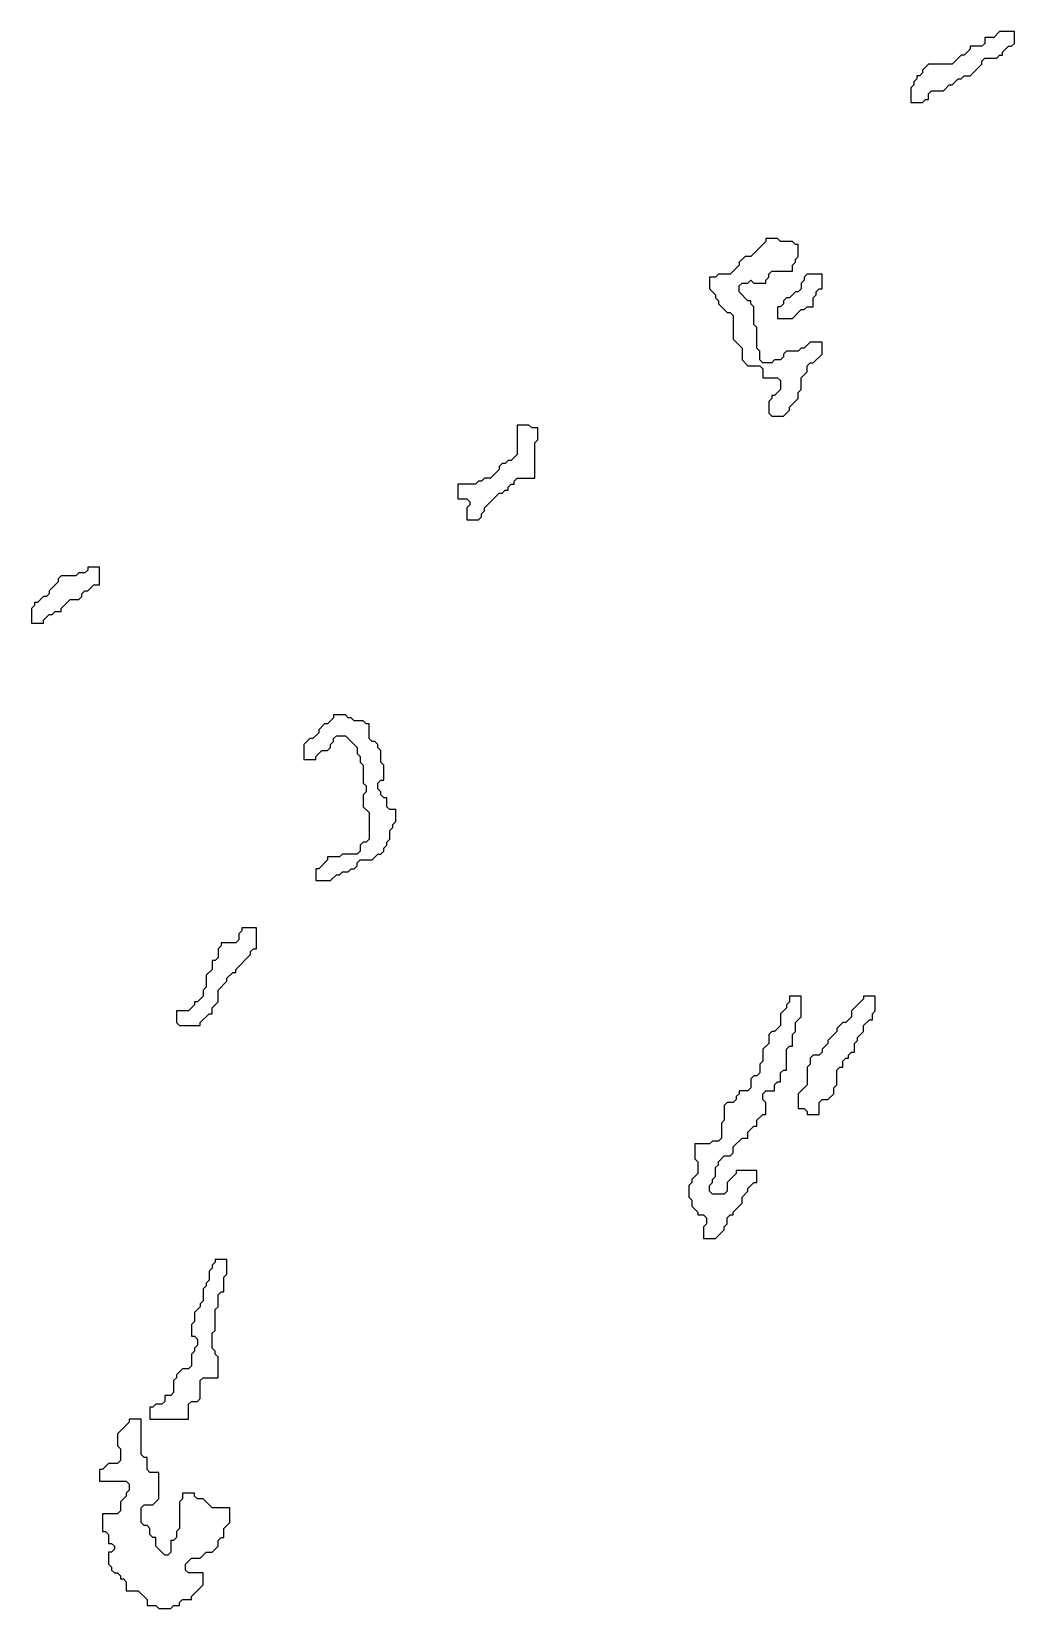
# Model space of a CAD drawing. Header units: metres. Extents: x 0 to 100, y 0 to 141.
# Drawn here: x 22.03 to 30.33, y 111.2 to 124.53 of the extents above; entities that cross this region are included whole.
import ezdxf

# ---------------------------------------------------------------- set-up
doc = ezdxf.new("R2010")
doc.units = ezdxf.units.M

msp = doc.modelspace()

# ---------------------------------------------------------------- linework, layer by layer
for points in [[(30.2, 124.525), (30.15, 124.475), (30.075, 124.475), (30.075, 124.425), (30.05, 124.4), (29.95, 124.4), (29.95, 124.375), (29.9, 124.325), (29.875, 124.325), (29.8, 124.25), (29.6, 124.25), (29.55, 124.2), (29.55, 124.175), (29.525, 124.15), (29.5, 124.15), (29.5, 124.125), (29.475, 124.1), (29.475, 124.075), (29.45, 124.05), (29.45, 123.925), (29.55, 123.925), (29.575, 123.95), (29.6, 123.95), (29.6, 124), (29.625, 124.025), (29.725, 124.025), (29.775, 124.075), (29.8, 124.075), (29.85, 124.125), (29.875, 124.125), (29.9, 124.15), (29.95, 124.15), (30.05, 124.25), (30.05, 124.275), (30.075, 124.3), (30.175, 124.3), (30.2, 124.325), (30.225, 124.325), (30.225, 124.35), (30.275, 124.4), (30.3, 124.4), (30.325, 124.425), (30.325, 124.525)], [(28.225, 122.775), (28.225, 122.75), (28.1, 122.625), (28.05, 122.625), (28, 122.575), (28, 122.55), (27.925, 122.475), (27.825, 122.475), (27.8, 122.45), (27.75, 122.45), (27.75, 122.35), (27.8, 122.3), (27.8, 122.275), (27.825, 122.25), (27.825, 122.225), (27.9, 122.15), (27.925, 122.15), (27.95, 122.125), (27.95, 121.925), (28.025, 121.85), (28.025, 121.75), (28.075, 121.7), (28.175, 121.7), (28.2, 121.675), (28.2, 121.6), (28.325, 121.6), (28.35, 121.575), (28.35, 121.5), (28.3, 121.45), (28.275, 121.45), (28.275, 121.425), (28.25, 121.4), (28.25, 121.3), (28.275, 121.275), (28.375, 121.275), (28.425, 121.325), (28.425, 121.35), (28.5, 121.425), (28.5, 121.475), (28.525, 121.5), (28.525, 121.6), (28.575, 121.65), (28.575, 121.7), (28.6, 121.725), (28.625, 121.725), (28.7, 121.8), (28.7, 121.9), (28.6, 121.9), (28.55, 121.85), (28.525, 121.85), (28.5, 121.825), (28.4, 121.825), (28.375, 121.8), (28.375, 121.775), (28.35, 121.75), (28.3, 121.75), (28.275, 121.725), (28.2, 121.725), (28.175, 121.75), (28.175, 121.825), (28.15, 121.85), (28.15, 122.025), (28.125, 122.05), (28.125, 122.2), (28.1, 122.225), (28.1, 122.25), (28.075, 122.25), (28, 122.325), (28, 122.375), (28.025, 122.4), (28.075, 122.4), (28.1, 122.425), (28.125, 122.4), (28.225, 122.4), (28.225, 122.425), (28.25, 122.45), (28.25, 122.475), (28.275, 122.5), (28.45, 122.5), (28.45, 122.55), (28.475, 122.575), (28.475, 122.6), (28.5, 122.625), (28.5, 122.725), (28.475, 122.725), (28.45, 122.75), (28.35, 122.75), (28.325, 122.775)], [(28.575, 122.475), (28.55, 122.45), (28.55, 122.425), (28.525, 122.4), (28.525, 122.35), (28.5, 122.325), (28.475, 122.325), (28.425, 122.275), (28.4, 122.275), (28.375, 122.25), (28.375, 122.225), (28.35, 122.2), (28.325, 122.2), (28.325, 122.1), (28.45, 122.1), (28.525, 122.175), (28.55, 122.175), (28.575, 122.2), (28.625, 122.2), (28.625, 122.275), (28.65, 122.3), (28.65, 122.325), (28.675, 122.35), (28.7, 122.35), (28.7, 122.475)], [(26.125, 121.2), (26.125, 120.95), (26.075, 120.9), (26.05, 120.9), (26.025, 120.875), (26, 120.875), (25.975, 120.85), (25.975, 120.825), (25.9, 120.75), (25.85, 120.75), (25.825, 120.725), (25.8, 120.725), (25.775, 120.7), (25.625, 120.7), (25.625, 120.575), (25.7, 120.575), (25.725, 120.55), (25.725, 120.525), (25.7, 120.5), (25.7, 120.4), (25.8, 120.4), (25.825, 120.425), (25.825, 120.45), (25.85, 120.475), (25.85, 120.5), (25.975, 120.625), (26, 120.625), (26.025, 120.65), (26.05, 120.65), (26.05, 120.675), (26.075, 120.7), (26.1, 120.7), (26.1, 120.725), (26.125, 120.75), (26.275, 120.75), (26.275, 121.05), (26.3, 121.075), (26.3, 121.175), (26.25, 121.175), (26.225, 121.2)], [(22.5, 120), (22.5, 119.975), (22.475, 119.95), (22.425, 119.95), (22.4, 119.925), (22.275, 119.925), (22.25, 119.9), (22.25, 119.875), (22.175, 119.8), (22.175, 119.775), (22.15, 119.75), (22.125, 119.75), (22.075, 119.7), (22.05, 119.7), (22.05, 119.675), (22.025, 119.65), (22.025, 119.525), (22.125, 119.525), (22.125, 119.55), (22.175, 119.6), (22.2, 119.6), (22.225, 119.625), (22.275, 119.625), (22.275, 119.65), (22.35, 119.725), (22.425, 119.725), (22.45, 119.75), (22.45, 119.775), (22.475, 119.8), (22.5, 119.8), (22.55, 119.85), (22.6, 119.85), (22.6, 120)], [(24.575, 118.75), (24.575, 118.725), (24.525, 118.675), (24.5, 118.675), (24.45, 118.625), (24.45, 118.6), (24.4, 118.55), (24.375, 118.55), (24.325, 118.5), (24.325, 118.375), (24.425, 118.375), (24.425, 118.4), (24.475, 118.45), (24.525, 118.45), (24.55, 118.475), (24.55, 118.5), (24.575, 118.525), (24.575, 118.55), (24.6, 118.575), (24.675, 118.575), (24.775, 118.475), (24.775, 118.425), (24.8, 118.4), (24.8, 118.35), (24.825, 118.325), (24.825, 118.175), (24.85, 118.15), (24.85, 118.1), (24.825, 118.075), (24.825, 117.975), (24.875, 117.925), (24.875, 117.7), (24.85, 117.675), (24.825, 117.675), (24.8, 117.65), (24.8, 117.6), (24.775, 117.575), (24.65, 117.575), (24.625, 117.55), (24.525, 117.55), (24.525, 117.525), (24.45, 117.45), (24.425, 117.45), (24.425, 117.35), (24.55, 117.35), (24.6, 117.4), (24.625, 117.4), (24.65, 117.425), (24.7, 117.425), (24.725, 117.45), (24.75, 117.45), (24.775, 117.475), (24.775, 117.5), (24.8, 117.525), (24.9, 117.525), (24.95, 117.575), (24.975, 117.575), (25, 117.6), (25, 117.625), (25.025, 117.65), (25.025, 117.675), (25.05, 117.7), (25.05, 117.775), (25.075, 117.8), (25.075, 117.825), (25.1, 117.85), (25.1, 117.95), (25.05, 117.95), (25.025, 117.975), (25.025, 118.05), (25, 118.05), (24.975, 118.075), (24.975, 118.1), (24.95, 118.125), (24.95, 118.175), (24.975, 118.2), (25, 118.2), (25, 118.325), (24.975, 118.35), (24.975, 118.45), (24.95, 118.475), (24.95, 118.5), (24.925, 118.525), (24.9, 118.525), (24.875, 118.55), (24.875, 118.675), (24.85, 118.675), (24.825, 118.7), (24.75, 118.7), (24.725, 118.725), (24.7, 118.725), (24.675, 118.75)], [(23.8, 116.95), (23.8, 116.925), (23.775, 116.9), (23.775, 116.85), (23.75, 116.825), (23.625, 116.825), (23.625, 116.8), (23.6, 116.775), (23.6, 116.7), (23.575, 116.675), (23.55, 116.675), (23.55, 116.6), (23.5, 116.55), (23.5, 116.45), (23.475, 116.425), (23.475, 116.375), (23.425, 116.325), (23.4, 116.325), (23.4, 116.3), (23.35, 116.25), (23.25, 116.25), (23.25, 116.15), (23.275, 116.125), (23.45, 116.125), (23.45, 116.15), (23.525, 116.225), (23.55, 116.225), (23.55, 116.275), (23.6, 116.325), (23.6, 116.425), (23.675, 116.5), (23.675, 116.525), (23.725, 116.575), (23.75, 116.575), (23.75, 116.6), (23.875, 116.725), (23.875, 116.75), (23.9, 116.775), (23.925, 116.775), (23.925, 116.95)], [(28.425, 116.375), (28.425, 116.325), (28.4, 116.3), (28.4, 116.275), (28.35, 116.225), (28.35, 116.125), (28.3, 116.075), (28.275, 116.075), (28.25, 116.05), (28.25, 115.975), (28.2, 115.925), (28.2, 115.825), (28.175, 115.8), (28.175, 115.725), (28.15, 115.7), (28.125, 115.7), (28.1, 115.675), (28.1, 115.6), (28.075, 115.575), (28, 115.575), (28, 115.55), (27.975, 115.525), (27.975, 115.5), (27.95, 115.475), (27.9, 115.475), (27.875, 115.45), (27.875, 115.325), (27.85, 115.3), (27.85, 115.175), (27.825, 115.15), (27.775, 115.15), (27.75, 115.125), (27.625, 115.125), (27.625, 115), (27.65, 114.975), (27.65, 114.875), (27.6, 114.825), (27.6, 114.8), (27.575, 114.775), (27.575, 114.675), (27.6, 114.65), (27.6, 114.6), (27.65, 114.55), (27.65, 114.525), (27.7, 114.525), (27.725, 114.5), (27.725, 114.45), (27.7, 114.425), (27.7, 114.325), (27.8, 114.325), (27.875, 114.4), (27.875, 114.425), (27.9, 114.45), (27.9, 114.5), (27.925, 114.525), (27.95, 114.525), (27.95, 114.55), (28.025, 114.625), (28.025, 114.675), (28.075, 114.725), (28.075, 114.75), (28.125, 114.8), (28.15, 114.8), (28.15, 114.9), (27.975, 114.9), (27.975, 114.875), (27.9, 114.8), (27.9, 114.725), (27.875, 114.7), (27.775, 114.7), (27.75, 114.725), (27.75, 114.775), (27.775, 114.8), (27.775, 114.825), (27.8, 114.85), (27.8, 114.925), (27.825, 114.95), (27.825, 114.975), (27.875, 115.025), (27.925, 115.025), (27.95, 115.05), (27.95, 115.1), (28.025, 115.175), (28.075, 115.175), (28.075, 115.225), (28.125, 115.275), (28.15, 115.275), (28.15, 115.325), (28.2, 115.375), (28.225, 115.375), (28.225, 115.475), (28.2, 115.5), (28.2, 115.55), (28.225, 115.575), (28.3, 115.575), (28.3, 115.625), (28.325, 115.65), (28.35, 115.65), (28.35, 115.725), (28.375, 115.75), (28.4, 115.75), (28.4, 115.925), (28.425, 115.95), (28.45, 115.95), (28.45, 116.05), (28.475, 116.075), (28.475, 116.15), (28.525, 116.2), (28.525, 116.375)], [(29.05, 116.375), (29.05, 116.35), (28.95, 116.25), (28.95, 116.2), (28.9, 116.15), (28.875, 116.15), (28.825, 116.1), (28.825, 116.075), (28.75, 116), (28.75, 115.975), (28.7, 115.925), (28.7, 115.9), (28.675, 115.875), (28.625, 115.875), (28.6, 115.85), (28.6, 115.8), (28.575, 115.775), (28.575, 115.625), (28.5, 115.55), (28.5, 115.425), (28.55, 115.425), (28.575, 115.4), (28.575, 115.375), (28.675, 115.375), (28.675, 115.475), (28.7, 115.5), (28.75, 115.5), (28.8, 115.55), (28.8, 115.6), (28.825, 115.625), (28.825, 115.75), (28.85, 115.775), (28.875, 115.775), (28.875, 115.825), (28.9, 115.85), (28.925, 115.85), (28.925, 115.875), (28.95, 115.9), (28.975, 115.9), (28.975, 115.975), (29, 116), (29, 116.025), (29.05, 116.075), (29.05, 116.125), (29.1, 116.175), (29.125, 116.175), (29.125, 116.225), (29.15, 116.25), (29.15, 116.375)], [(23.575, 114.15), (23.575, 114.125), (23.55, 114.1), (23.55, 114.075), (23.525, 114.05), (23.525, 113.975), (23.5, 113.95), (23.5, 113.925), (23.475, 113.9), (23.475, 113.8), (23.45, 113.775), (23.45, 113.75), (23.4, 113.7), (23.4, 113.625), (23.375, 113.6), (23.375, 113.5), (23.4, 113.5), (23.425, 113.475), (23.425, 113.425), (23.4, 113.4), (23.4, 113.375), (23.375, 113.35), (23.375, 113.25), (23.35, 113.225), (23.3, 113.225), (23.25, 113.175), (23.25, 113.15), (23.225, 113.125), (23.225, 113.025), (23.2, 113), (23.15, 113), (23.15, 112.95), (23.125, 112.925), (23.075, 112.925), (23.05, 112.9), (23.025, 112.9), (23.025, 112.8), (23.35, 112.8), (23.35, 112.925), (23.375, 112.95), (23.425, 112.95), (23.45, 112.975), (23.45, 113.125), (23.475, 113.15), (23.6, 113.15), (23.6, 113.325), (23.575, 113.35), (23.575, 113.375), (23.55, 113.4), (23.55, 113.525), (23.575, 113.55), (23.575, 113.725), (23.6, 113.75), (23.6, 113.85), (23.625, 113.875), (23.65, 113.875), (23.65, 114), (23.675, 114.025), (23.675, 114.15)], [(22.85, 112.8), (22.85, 112.775), (22.75, 112.675), (22.75, 112.575), (22.775, 112.55), (22.775, 112.45), (22.75, 112.425), (22.675, 112.425), (22.625, 112.375), (22.6, 112.375), (22.6, 112.275), (22.825, 112.275), (22.85, 112.25), (22.85, 112.2), (22.825, 112.175), (22.825, 112.15), (22.775, 112.1), (22.775, 112.025), (22.75, 112), (22.625, 112), (22.625, 111.85), (22.65, 111.85), (22.675, 111.825), (22.675, 111.75), (22.7, 111.75), (22.725, 111.725), (22.725, 111.7), (22.7, 111.675), (22.675, 111.675), (22.675, 111.575), (22.7, 111.55), (22.7, 111.525), (22.725, 111.5), (22.75, 111.5), (22.775, 111.475), (22.775, 111.45), (22.8, 111.45), (22.825, 111.425), (22.825, 111.35), (22.925, 111.35), (23, 111.275), (23, 111.225), (23.075, 111.225), (23.1, 111.2), (23.2, 111.2), (23.225, 111.225), (23.275, 111.225), (23.275, 111.25), (23.3, 111.275), (23.375, 111.275), (23.375, 111.3), (23.475, 111.4), (23.475, 111.5), (23.35, 111.5), (23.325, 111.525), (23.325, 111.575), (23.375, 111.625), (23.45, 111.625), (23.5, 111.675), (23.55, 111.675), (23.6, 111.725), (23.6, 111.775), (23.625, 111.8), (23.65, 111.8), (23.65, 111.875), (23.7, 111.925), (23.7, 112.05), (23.55, 112.05), (23.475, 112.125), (23.425, 112.125), (23.4, 112.15), (23.4, 112.175), (23.3, 112.175), (23.3, 112.125), (23.275, 112.1), (23.275, 111.875), (23.25, 111.85), (23.25, 111.8), (23.225, 111.775), (23.2, 111.775), (23.2, 111.675), (23.175, 111.65), (23.15, 111.65), (23.075, 111.725), (23.075, 111.8), (23.05, 111.8), (23.025, 111.825), (23.025, 111.875), (23, 111.9), (22.975, 111.9), (22.95, 111.925), (22.95, 112.05), (22.975, 112.075), (23.05, 112.075), (23.1, 112.125), (23.1, 112.35), (23.025, 112.35), (23, 112.375), (23, 112.475), (22.975, 112.475), (22.95, 112.5), (22.95, 112.8)]]:
    msp.add_lwpolyline(points, close=True)

doc.saveas('drawing.dxf')
